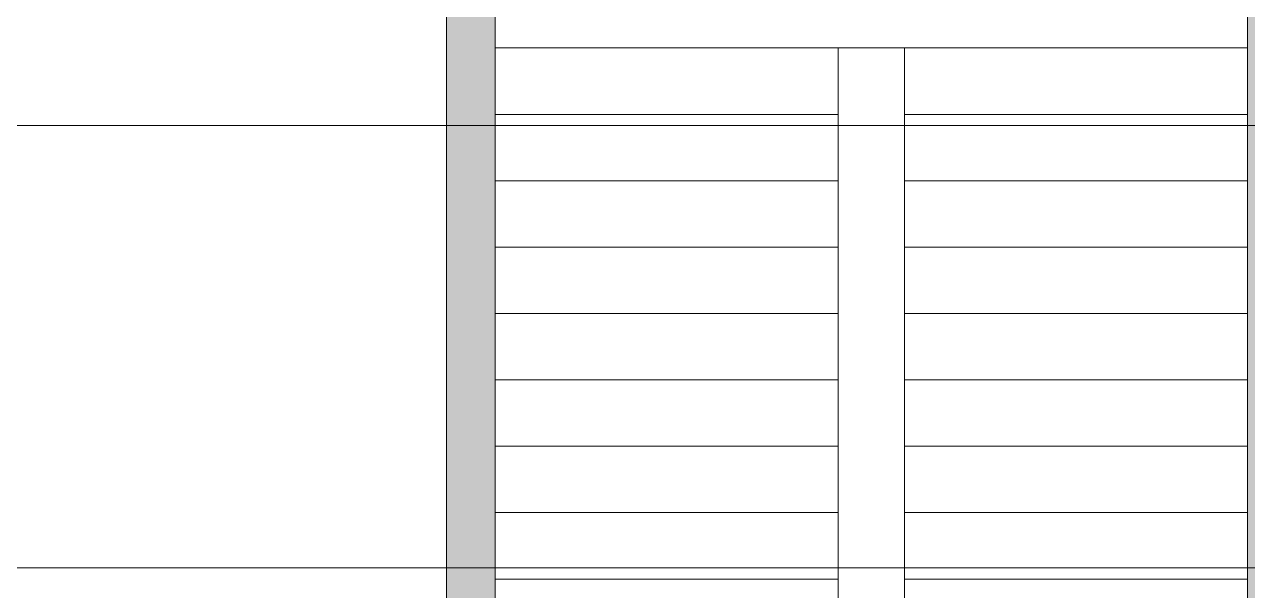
# Model space of a CAD drawing. Header units: millimetres. Extents: x 12986 to 523328, y -9759 to 30092.
# Drawn here: x 514733 to 520261, y 11029 to 13587 of the extents above; entities that cross this region are included whole.
import ezdxf

# ---------------------------------------------------------------- set-up
doc = ezdxf.new("R2010")
doc.units = ezdxf.units.MM
doc.layers.add('A-WALL-3', color=7, linetype='Continuous', lineweight=5, true_color=0x000000)
doc.layers.add('A-WALL-PATT-2', color=7, linetype='Continuous', lineweight=5, true_color=0xce0000)
doc.layers.add('S-STRS-1', color=7, linetype='Continuous', lineweight=9)
doc.layers.add('Оси-1', color=7, linetype='Continuous', lineweight=20)
pattern_1 = [(45, (395430.81, -3869.25), (-57.024626, 57.024626), []), (45, (395487.83, -3869.25), (-57.024626, 57.024626), [100.806, -20.161, 3.353, -16.808])]

msp = doc.modelspace()

# ---------------------------------------------------------------- hatches: boundary and pattern name
h = msp.add_hatch()
h.set_pattern_fill('FP_4', color=256, style=0, pattern_type=2)
h.set_pattern_definition(pattern_1)
h.paths.add_polyline_path([(516640.80855, 6510.74642), (516860.80855, 6510.74642), (516860.80855, 6930.74642), (516640.80855, 6930.74642)], flags=0)
h.paths.add_polyline_path([(516640.80855, 8380.74642), (516860.80855, 8380.74642), (516860.80854, 9530.74642), (516640.80855, 9530.74642), (516640.80855, 8502.53507)], flags=0)
h.paths.add_polyline_path([(516807.81585, 10030.74642), (516860.80854, 10030.74642), (516860.80854, 14730.74641), (516640.80855, 14730.74641), (516640.80855, 10030.74642)], flags=0)
at = {"layer": 'A-WALL-PATT-2'}
h = msp.add_hatch(dxfattribs=at)
h.set_pattern_fill('FP_4', color=256, style=0, pattern_type=2)
h.set_pattern_definition(pattern_1)
h.paths.add_polyline_path([(520510.80855, 6730.74642), (520510.80855, 6950.74651), (520260.80855, 6950.74651), (520260.80855, 6730.74642)], flags=0)
h.paths.add_polyline_path([(520260.80855, 9250.74651), (520510.80855, 9250.74651), (520510.80855, 17530.74642), (520260.80855, 17530.74642), (520260.80855, 14222.381)], flags=0)

# ---------------------------------------------------------------- linework, layer by layer
at = {"layer": 'A-WALL-3'}
for p, q in [((520260.80855, 14980.74641), (520260.80855, 9250.74651)), ((516640.80855, 14730.74641), (516640.80855, 10030.74642)), ((516860.80855, 10030.74642), (516860.80855, 14730.74641))]:
    msp.add_line(p, q, dxfattribs=at)
at = {"layer": 'S-STRS-1'}
for p, q in [((516860.80855, 13480.74641), (518410.80855, 13480.74641)), ((516860.80855, 13480.74641), (518410.80855, 13480.74641)), ((518410.80855, 13480.74641), (518710.80855, 13480.74641)), ((518410.80855, 13180.74641), (518410.80855, 13480.74641)), ((520260.80855, 13480.74641), (518710.80855, 13480.74641)), ((518710.80855, 13480.74641), (518710.80855, 13180.74641)), ((520260.80855, 13480.74641), (518710.80855, 13480.74641)), ((516860.80855, 13180.74641), (518410.80855, 13180.74641)), ((516860.80855, 13180.74641), (518410.80855, 13180.74641)), ((518410.80855, 12880.74641), (518410.80855, 13180.74641)), ((518710.80855, 13180.74641), (518710.80855, 12880.74641)), ((520260.80855, 13180.74641), (518710.80855, 13180.74641)), ((520260.80855, 13180.74641), (518710.80855, 13180.74641)), ((516860.80855, 12880.74641), (518410.80855, 12880.74641)), ((516860.80855, 12880.74641), (518410.80855, 12880.74641)), ((518410.80855, 12580.74641), (518410.80855, 12880.74641)), ((518710.80855, 12880.74641), (518710.80855, 12580.74641)), ((520260.80855, 12880.74641), (518710.80855, 12880.74641)), ((520260.80855, 12880.74641), (518710.80855, 12880.74641)), ((516860.80855, 12580.74641), (518410.80855, 12580.74641)), ((516860.80855, 12580.74641), (518410.80855, 12580.74641)), ((518410.80855, 12280.74641), (518410.80855, 12580.74641)), ((518710.80855, 12580.74641), (518710.80855, 12280.74641)), ((520260.80855, 12580.74641), (518710.80855, 12580.74641)), ((520260.80855, 12580.74641), (518710.80855, 12580.74641)), ((516860.80855, 12280.74641), (518410.80855, 12280.74641)), ((516860.80855, 12280.74641), (518410.80855, 12280.74641)), ((518410.80855, 11980.74641), (518410.80855, 12280.74641)), ((518710.80855, 12280.74641), (518710.80855, 11980.74641)), ((520260.80855, 12280.74641), (518710.80855, 12280.74641)), ((520260.80855, 12280.74641), (518710.80855, 12280.74641)), ((516860.80855, 11980.74641), (518410.80855, 11980.74641)), ((516860.80855, 11980.74641), (518410.80855, 11980.74641)), ((518410.80855, 11680.74641), (518410.80855, 11980.74641)), ((518710.80855, 11980.74641), (518710.80855, 11680.74641)), ((520260.80855, 11980.74641), (518710.80855, 11980.74641)), ((520260.80855, 11980.74641), (518710.80855, 11980.74641)), ((516860.80855, 11680.74641), (518410.80855, 11680.74641)), ((516860.80855, 11680.74641), (518410.80855, 11680.74641)), ((518410.80855, 11380.74641), (518410.80855, 11680.74641)), ((518710.80855, 11680.74641), (518710.80855, 11380.74641)), ((520260.80855, 11680.74641), (518710.80855, 11680.74641)), ((520260.80855, 11680.74641), (518710.80855, 11680.74641)), ((516860.80855, 11380.74641), (518410.80855, 11380.74641)), ((516860.80855, 11380.74641), (518410.80855, 11380.74641)), ((518410.80855, 11080.74641), (518410.80855, 11380.74641)), ((518710.80855, 11380.74641), (518710.80855, 11080.74641)), ((520260.80855, 11380.74641), (518710.80855, 11380.74641)), ((520260.80855, 11380.74641), (518710.80855, 11380.74641)), ((516860.80855, 11080.74641), (518410.80855, 11080.74641)), ((516860.80855, 11080.74641), (518410.80855, 11080.74641)), ((518410.80855, 10780.74641), (518410.80855, 11080.74641)), ((518710.80855, 11080.74641), (518710.80855, 10780.74641)), ((520260.80855, 11080.74641), (518710.80855, 11080.74641)), ((520260.80855, 11080.74641), (518710.80855, 11080.74641))]:
    msp.add_line(p, q, dxfattribs=at)
at = {"layer": 'Оси-1'}
for p, q in [((516640.80852, -8019.25359), (516640.80852, 24767.68957)), ((389220.80855, 13130.74648), (521382.43658, 13130.74648)), ((389220.80855, 11130.74641), (521382.43658, 11130.74641))]:
    msp.add_line(p, q, dxfattribs=at)

doc.saveas('drawing.dxf')
